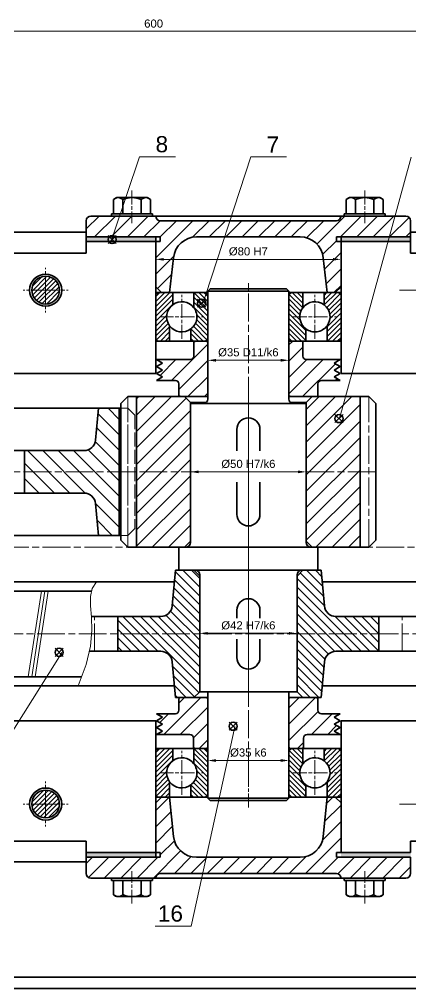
# Model space of a CAD drawing. Header units: millimetres. Extents: x 4028 to 8898, y 4975 to 5816.
# Drawn here: x 8034.6 to 8203.4, y 4974.9 to 5393.7 of the extents above; entities that cross this region are included whole.
import ezdxf

# ---------------------------------------------------------------- set-up
doc = ezdxf.new("R2010")
doc.units = ezdxf.units.MM
for name, pattern in [('AM_ISO02W050', [7.5, 6, -1.5]), ('AM_ISO08W050', [18, 12, -1.5, 3, -1.5]), ('AM_ISO08W050x2', [9, 6, -0.75, 1.5, -0.75])]:
    doc.linetypes.add(name, pattern=pattern)
doc.layers.get('0').update_dxf_attribs({"lineweight": 35})
for name, color, linetype, lineweight in [('AM_12', 7, 'Continuous', 35), ('AM_3', 6, 'AM_ISO02W050', 13), ('AM_4', 3, 'Continuous', 13), ('AM_5', 3, 'Continuous', 13), ('AM_7', 4, 'AM_ISO08W050', 13), ('AM_8', 1, 'Continuous', 13), ('Dim', 2, 'Continuous', 9)]:
    doc.layers.add(name, color=color, linetype=linetype, lineweight=lineweight)
doc.styles.get("Standard").update_dxf_attribs({"font": 'arial.ttf'})

msp = doc.modelspace()

# ---------------------------------------------------------------- hatches: boundary and pattern name
for points in [[(8093.406, 5299.681), (8063.406, 5299.681), (8063.406, 5297.681), (8093.406, 5297.681)], [(8093.406, 5031.681), (8063.406, 5031.681), (8063.406, 5033.681), (8093.406, 5033.681)]]:
    msp.add_hatch(color=1).paths.add_polyline_path(points)
h = msp.add_hatch(color=1)
h.paths.add_polyline_path([(8203.406, 5299.681), (8173.406, 5299.681), (8173.406, 5297.681), (8203.406, 5297.681)])
h.paths.add_polyline_path([(8247.406, 5299.681), (8217.406, 5299.681), (8217.406, 5297.681), (8247.406, 5297.681)])
h.paths.add_polyline_path([(8349.406, 5299.681), (8319.406, 5299.681), (8319.406, 5297.681), (8349.406, 5297.681)])
h = msp.add_hatch(color=1)
h.paths.add_polyline_path([(8203.406, 5031.681), (8173.406, 5031.681), (8173.406, 5033.681), (8203.406, 5033.681)])
h.paths.add_polyline_path([(8247.406, 5031.681), (8217.406, 5031.681), (8217.406, 5033.681), (8247.406, 5033.681)])
h.paths.add_polyline_path([(8349.406, 5031.681), (8319.406, 5031.681), (8319.406, 5033.681), (8349.406, 5033.681)])

# ---------------------------------------------------------------- linework, layer by layer
for p, q in [((8076.586, 5316.681), (8075.177, 5315.868)), ((8075.177, 5309.681), (8075.177, 5315.868)), ((8076.586, 5316.681), (8089.768, 5316.681)), ((8076.586, 5316.681), (8089.768, 5316.681)), ((8079.177, 5309.681), (8079.177, 5315.823)), ((8087.177, 5309.681), (8087.177, 5315.823)), ((8089.768, 5316.681), (8091.177, 5315.868)), ((8091.177, 5309.681), (8091.177, 5315.868)), ((8091.177, 5310.495), (8091.177, 5315.868)), ((8177.045, 5316.681), (8175.636, 5315.868)), ((8175.636, 5309.681), (8175.636, 5315.868)), ((8177.045, 5316.681), (8190.227, 5316.681)), ((8177.045, 5316.681), (8190.227, 5316.681)), ((8179.636, 5309.681), (8179.636, 5315.823)), ((8187.636, 5309.681), (8187.636, 5315.823)), ((8190.227, 5316.681), (8191.636, 5315.868)), ((8191.636, 5309.681), (8191.636, 5315.868)), ((8191.636, 5310.495), (8191.636, 5315.868)), ((8074.377, 5309.681), (8091.977, 5309.681)), ((8074.377, 5308.681), (8074.377, 5309.681)), ((8075.177, 5309.681), (8091.177, 5309.681)), ((8091.977, 5309.681), (8091.977, 5308.681)), ((8174.836, 5309.681), (8192.436, 5309.681)), ((8174.836, 5308.681), (8174.836, 5309.681)), ((8175.636, 5309.681), (8191.636, 5309.681)), ((8192.436, 5309.681), (8192.436, 5308.681)), ((8063.406, 5306.681), (8063.406, 5299.681)), ((8133.406, 5308.681), (8065.406, 5308.681)), ((8133.406, 5308.681), (8065.406, 5308.681)), ((8091.977, 5308.681), (8074.377, 5308.681)), ((8133.406, 5306.681), (8095.406, 5306.681)), ((8133.406, 5308.681), (8201.406, 5308.681)), ((8133.406, 5308.681), (8201.406, 5308.681)), ((8133.406, 5306.681), (8171.406, 5306.681)), ((8192.436, 5308.681), (8174.836, 5308.681)), ((8203.406, 5306.681), (8203.406, 5299.681)), ((8063.406, 5301.681), (8028.406, 5301.681)), ((8217.406, 5301.681), (8203.406, 5301.681)), ((8095.406, 5299.681), (8063.406, 5299.681)), ((8063.406, 5297.681), (8063.406, 5299.681)), ((8063.406, 5299.681), (8093.406, 5299.681)), ((8093.406, 5297.681), (8063.406, 5297.681)), ((8063.406, 5297.681), (8063.406, 5292.681)), ((8093.406, 5297.681), (8063.406, 5297.681)), ((8093.406, 5299.681), (8093.406, 5297.681)), ((8093.406, 5240.681), (8093.406, 5297.681)), ((8095.406, 5297.681), (8093.406, 5297.681)), ((8093.406, 5297.681), (8093.406, 5278.181)), ((8095.406, 5299.681), (8095.406, 5297.681)), ((8133.406, 5299.681), (8111.056, 5299.681)), ((8133.406, 5299.681), (8155.756, 5299.681)), ((8171.406, 5299.681), (8203.406, 5299.681)), ((8171.406, 5299.681), (8171.406, 5297.681)), ((8171.406, 5297.681), (8173.406, 5297.681)), ((8203.406, 5299.681), (8173.406, 5299.681)), ((8173.406, 5299.681), (8173.406, 5297.681)), ((8173.406, 5240.681), (8173.406, 5297.681)), ((8173.406, 5297.681), (8203.406, 5297.681)), ((8173.406, 5297.681), (8173.406, 5278.181)), ((8173.406, 5297.681), (8203.406, 5297.681)), ((8203.406, 5297.681), (8203.406, 5299.681)), ((8203.406, 5297.681), (8203.406, 5292.681)), ((8063.406, 5292.681), (8028.406, 5292.681)), ((8203.406, 5292.681), (8217.406, 5292.681)), ((8101.106, 5290.676), (8099.406, 5275.681)), ((8165.707, 5290.676), (8167.406, 5275.681)), ((8093.406, 5278.181), (8095.906, 5275.681)), ((8115.906, 5276.181), (8116.906, 5277.181)), ((8115.906, 5229.681), (8115.906, 5276.181)), ((8115.906, 5276.181), (8150.906, 5276.181)), ((8116.906, 5277.181), (8149.906, 5277.181)), ((8150.906, 5276.181), (8149.906, 5277.181)), ((8150.906, 5229.681), (8150.906, 5276.181)), ((8173.406, 5278.181), (8170.906, 5275.681)), ((8093.406, 5254.681), (8093.406, 5275.681)), ((8093.406, 5275.681), (8115.906, 5275.681)), ((8093.406, 5255.681), (8093.406, 5274.181)), ((8100.741, 5275.681), (8094.906, 5275.681)), ((8095.906, 5275.681), (8099.406, 5275.681)), ((8100.741, 5275.681), (8109.876, 5275.681)), ((8100.741, 5275.681), (8100.741, 5270.401)), ((8114.406, 5275.681), (8109.876, 5275.681)), ((8109.876, 5269.096), (8109.876, 5275.681)), ((8114.406, 5275.681), (8115.906, 5275.681)), ((8115.906, 5274.181), (8115.906, 5256.181)), ((8150.906, 5275.681), (8173.406, 5275.681)), ((8150.906, 5275.681), (8152.406, 5275.681)), ((8150.906, 5274.181), (8150.906, 5256.181)), ((8152.406, 5275.681), (8156.936, 5275.681)), ((8156.936, 5275.681), (8166.071, 5275.681)), ((8156.936, 5269.096), (8156.936, 5275.681)), ((8166.071, 5275.681), (8171.906, 5275.681)), ((8166.071, 5270.401), (8166.071, 5275.681)), ((8170.906, 5275.681), (8167.406, 5275.681)), ((8173.406, 5275.681), (8173.406, 5254.681)), ((8173.406, 5274.181), (8173.406, 5255.681)), ((8099.436, 5254.681), (8099.436, 5261.266)), ((8108.571, 5254.681), (8108.571, 5259.961)), ((8158.241, 5254.681), (8158.241, 5259.961)), ((8167.376, 5254.681), (8167.376, 5261.266)), ((8115.906, 5254.681), (8093.406, 5254.681)), ((8099.436, 5254.681), (8094.406, 5254.681)), ((8099.436, 5254.681), (8108.571, 5254.681)), ((8114.406, 5254.681), (8108.571, 5254.681)), ((8110.376, 5254.675), (8109.876, 5254.175)), ((8109.876, 5248.181), (8109.876, 5254.175)), ((8115.331, 5254.681), (8110.376, 5254.675)), ((8114.406, 5254.681), (8115.906, 5254.681)), ((8115.331, 5254.681), (8115.906, 5254.188)), ((8115.906, 5253.669), (8115.906, 5254.188)), ((8115.906, 5231.188), (8115.906, 5253.669)), ((8173.406, 5254.681), (8150.906, 5254.681)), ((8151.347, 5254.681), (8150.906, 5254.181)), ((8150.906, 5254.181), (8151.347, 5254.681)), ((8150.906, 5254.681), (8152.406, 5254.681)), ((8150.906, 5231.18), (8150.906, 5254.181)), ((8150.906, 5254.181), (8150.906, 5231.18)), ((8156.435, 5254.684), (8151.347, 5254.681)), ((8151.347, 5254.681), (8156.438, 5254.681)), ((8158.241, 5254.681), (8152.406, 5254.681)), ((8156.435, 5254.684), (8156.935, 5254.184)), ((8156.438, 5254.681), (8156.935, 5254.184)), ((8156.937, 5248.181), (8156.935, 5254.184)), ((8158.241, 5254.681), (8167.376, 5254.681)), ((8172.406, 5254.681), (8167.376, 5254.681)), ((8108.376, 5246.681), (8093.806, 5246.681)), ((8093.806, 5246.681), (8096.404, 5245.181)), ((8173.006, 5246.681), (8158.437, 5246.681)), ((8173.006, 5246.681), (8170.408, 5245.181)), ((8093.806, 5243.681), (8096.404, 5245.181)), ((8093.806, 5243.681), (8096.404, 5242.181)), ((8173.006, 5243.681), (8170.408, 5245.181)), ((8173.006, 5243.681), (8170.408, 5242.181)), ((7998.406, 5240.681), (8093.406, 5240.681)), ((8093.406, 5240.681), (7998.406, 5240.681)), ((8093.806, 5240.681), (8096.404, 5242.181)), ((8093.806, 5240.681), (8096.404, 5239.181)), ((8093.806, 5237.681), (8096.404, 5239.181)), ((8173.006, 5240.681), (8170.408, 5242.181)), ((8173.006, 5240.681), (8170.408, 5239.181)), ((8173.006, 5237.681), (8170.408, 5239.181)), ((8173.406, 5240.681), (8247.406, 5240.681)), ((8247.406, 5240.681), (8173.406, 5240.681)), ((8093.806, 5237.681), (8101.904, 5237.681)), ((8103.404, 5231.175), (8103.404, 5236.181)), ((8163.428, 5231.183), (8163.428, 5236.181)), ((8173.006, 5237.681), (8164.962, 5237.681)), ((8085.156, 5165.681), (8085.156, 5230.681)), ((8103.404, 5231.175), (8103.904, 5230.675)), ((8115.471, 5230.687), (8103.904, 5230.675)), ((8108.406, 5228.181), (8105.906, 5230.681)), ((8115.906, 5231.188), (8115.471, 5230.687)), ((8151.466, 5230.68), (8150.906, 5231.18)), ((8162.994, 5230.683), (8151.466, 5230.68)), ((8158.406, 5228.181), (8160.906, 5230.681)), ((8163.428, 5231.183), (8162.994, 5230.683)), ((8181.656, 5165.681), (8181.656, 5230.681)), ((8068.656, 5225.681), (8067.452, 5211.912)), ((8077.656, 5170.681), (8077.656, 5225.681)), ((8108.406, 5168.181), (8108.406, 5228.181)), ((8115.229, 5228.181), (8108.406, 5228.181)), ((8108.406, 5167.681), (8108.406, 5227.681)), ((8108.406, 5227.681), (8158.406, 5227.681)), ((8113.906, 5227.681), (8152.906, 5227.681)), ((8158.406, 5228.181), (8151.583, 5228.181)), ((8158.406, 5168.181), (8158.406, 5228.181)), ((8158.406, 5167.681), (8158.406, 5227.681)), ((8062.471, 5207.348), (7991.029, 5207.348)), ((8036.75, 5189.015), (8036.75, 5207.348)), ((8062.471, 5189.015), (7991.029, 5189.015)), ((8068.656, 5170.681), (8067.452, 5184.45)), ((8108.406, 5168.181), (8105.906, 5165.681)), ((8158.406, 5168.181), (8160.906, 5165.681)), ((8103.406, 5155.681), (8103.406, 5165.681)), ((8103.406, 5165.681), (8163.406, 5165.681)), ((8106.406, 5165.681), (8160.406, 5165.681)), ((8163.406, 5155.681), (8163.406, 5165.681)), ((8100.556, 5140.245), (8101.906, 5155.681)), ((8164.906, 5155.681), (8101.906, 5155.681)), ((8103.406, 5155.681), (8163.406, 5155.681)), ((8112.406, 5153.181), (8109.906, 5155.681)), ((8110.406, 5155.681), (8156.406, 5155.681)), ((8112.406, 5155.681), (8154.406, 5155.681)), ((8154.406, 5153.181), (8156.906, 5155.681)), ((8166.257, 5140.245), (8164.906, 5155.681)), ((8112.406, 5103.181), (8112.406, 5153.681)), ((8112.406, 5103.181), (8112.406, 5153.181)), ((8154.406, 5103.181), (8154.406, 5153.681)), ((8154.406, 5103.181), (8154.406, 5153.181)), ((8014.606, 5146.681), (8065.686, 5146.681)), ((8065.681, 5135.681), (8095.575, 5135.681)), ((8077.038, 5120.681), (8077.038, 5135.681)), ((8228.312, 5135.681), (8171.238, 5135.681)), ((8189.775, 5120.681), (8189.775, 5135.681)), ((8064.769, 5120.681), (8095.575, 5120.681)), ((8228.312, 5120.681), (8171.238, 5120.681)), ((8100.556, 5116.117), (8101.906, 5100.681)), ((8166.257, 5116.117), (8164.906, 5100.681)), ((8014.606, 5109.681), (8061.423, 5109.681)), ((8115.906, 5100.681), (8101.906, 5100.681)), ((8103.404, 5100.187), (8103.904, 5100.687)), ((8103.404, 5100.187), (8103.404, 5095.181)), ((8115.471, 5100.675), (8103.904, 5100.687)), ((8112.406, 5103.181), (8109.906, 5100.681)), ((8112.406, 5103.181), (8154.406, 5103.181)), ((8115.906, 5100.175), (8115.471, 5100.675)), ((8115.906, 5068.181), (8115.906, 5103.181)), ((8115.906, 5103.181), (8150.906, 5103.181)), ((8115.906, 5100.175), (8115.906, 5079.69)), ((8150.906, 5068.181), (8150.906, 5103.181)), ((8151.466, 5100.683), (8150.906, 5100.183)), ((8164.906, 5100.681), (8150.906, 5100.681)), ((8150.906, 5100.183), (8150.906, 5079.181)), ((8150.906, 5079.181), (8150.906, 5100.183)), ((8162.994, 5100.68), (8151.466, 5100.683)), ((8154.406, 5103.181), (8156.906, 5100.681)), ((8163.428, 5100.18), (8162.994, 5100.68)), ((8163.428, 5100.18), (8163.428, 5095.181)), ((8093.806, 5093.681), (8096.404, 5092.181)), ((8093.806, 5093.681), (8101.904, 5093.681)), ((8093.806, 5090.681), (8096.404, 5092.181)), ((8173.006, 5093.681), (8164.962, 5093.681)), ((8173.006, 5093.681), (8170.408, 5092.181)), ((8173.006, 5090.681), (8170.408, 5092.181)), ((8093.406, 5090.681), (7998.406, 5090.681)), ((8093.406, 5090.681), (8093.406, 5033.681)), ((8093.806, 5090.681), (8096.404, 5089.181)), ((8093.806, 5087.681), (8096.404, 5089.181)), ((8093.806, 5087.681), (8096.404, 5086.181)), ((8173.006, 5090.681), (8170.408, 5089.181)), ((8173.006, 5087.681), (8170.408, 5089.181)), ((8173.006, 5087.681), (8170.408, 5086.181)), ((8173.406, 5090.681), (8173.406, 5033.681)), ((8247.406, 5090.681), (8173.406, 5090.681)), ((8093.806, 5084.681), (8096.404, 5086.181)), ((8108.187, 5084.681), (8093.806, 5084.681)), ((8109.687, 5083.181), (8109.687, 5079.184)), ((8157.231, 5083.181), (8157.229, 5079.178)), ((8173.006, 5084.681), (8158.731, 5084.681)), ((8173.006, 5084.681), (8170.408, 5086.181)), ((8110.187, 5078.684), (8109.687, 5079.184)), ((8115.331, 5078.678), (8115.906, 5079.172)), ((8115.906, 5079.69), (8115.906, 5079.172)), ((8151.347, 5078.681), (8150.906, 5079.181)), ((8150.906, 5079.181), (8151.347, 5078.681)), ((8156.729, 5078.678), (8157.229, 5079.178)), ((8156.732, 5078.681), (8157.229, 5079.178)), ((8093.406, 5057.681), (8093.406, 5078.681)), ((8093.406, 5078.681), (8115.906, 5078.681)), ((8093.406, 5058.681), (8093.406, 5077.181)), ((8100.741, 5078.681), (8094.906, 5078.681)), ((8100.741, 5078.681), (8109.876, 5078.681)), ((8100.741, 5078.681), (8100.741, 5073.401)), ((8114.406, 5078.681), (8109.876, 5078.681)), ((8109.876, 5072.096), (8109.876, 5078.681)), ((8115.331, 5078.678), (8110.187, 5078.684)), ((8114.406, 5078.681), (8115.906, 5078.681)), ((8115.906, 5077.181), (8115.906, 5059.181)), ((8150.906, 5078.681), (8173.406, 5078.681)), ((8150.906, 5078.681), (8152.406, 5078.681)), ((8150.906, 5077.181), (8150.906, 5059.181)), ((8156.729, 5078.678), (8151.347, 5078.681)), ((8151.347, 5078.681), (8156.732, 5078.681)), ((8152.406, 5078.681), (8156.936, 5078.681)), ((8156.936, 5078.681), (8166.071, 5078.681)), ((8156.936, 5072.096), (8156.936, 5078.681)), ((8166.071, 5078.681), (8171.906, 5078.681)), ((8166.071, 5073.401), (8166.071, 5078.681)), ((8173.406, 5078.681), (8173.406, 5057.681)), ((8173.406, 5077.181), (8173.406, 5058.681)), ((8115.906, 5057.181), (8115.906, 5068.181)), ((8150.906, 5057.181), (8150.906, 5068.181)), ((8099.436, 5057.681), (8099.436, 5064.266)), ((8108.571, 5057.681), (8108.571, 5062.961)), ((8158.241, 5057.681), (8158.241, 5062.961)), ((8167.376, 5057.681), (8167.376, 5064.266)), ((8115.906, 5057.681), (8093.406, 5057.681)), ((8093.406, 5055.181), (8095.906, 5057.681)), ((8093.406, 5033.681), (8093.406, 5055.181)), ((8099.436, 5057.681), (8094.406, 5057.681)), ((8095.906, 5057.681), (8099.406, 5057.681)), ((8101.106, 5040.686), (8099.406, 5057.681)), ((8099.436, 5057.681), (8108.571, 5057.681)), ((8114.406, 5057.681), (8108.571, 5057.681)), ((8114.406, 5057.681), (8115.906, 5057.681)), ((8115.906, 5057.181), (8150.906, 5057.181)), ((8115.906, 5057.181), (8116.906, 5056.181)), ((8116.906, 5056.181), (8149.906, 5056.181)), ((8116.906, 5056.181), (8149.906, 5056.181)), ((8150.906, 5057.181), (8149.906, 5056.181)), ((8173.406, 5057.681), (8150.906, 5057.681)), ((8150.906, 5057.681), (8152.406, 5057.681)), ((8158.241, 5057.681), (8152.406, 5057.681)), ((8158.241, 5057.681), (8167.376, 5057.681)), ((8165.707, 5040.686), (8167.406, 5057.681)), ((8172.406, 5057.681), (8167.376, 5057.681)), ((8170.906, 5057.681), (8167.406, 5057.681)), ((8173.406, 5055.181), (8170.906, 5057.681)), ((8173.406, 5033.681), (8173.406, 5055.181)), ((8063.406, 5038.681), (8028.377, 5038.681)), ((8063.406, 5033.681), (8063.406, 5038.681)), ((8203.406, 5033.681), (8203.406, 5038.681)), ((8217.406, 5038.681), (8203.406, 5038.681)), ((8093.406, 5033.681), (8063.406, 5033.681)), ((8093.406, 5033.681), (8063.406, 5033.681)), ((8063.406, 5033.681), (8063.406, 5031.681)), ((8095.406, 5033.681), (8093.406, 5033.681)), ((8093.406, 5031.681), (8093.406, 5033.681)), ((8095.406, 5031.681), (8095.406, 5033.681)), ((8171.406, 5033.681), (8173.406, 5033.681)), ((8171.406, 5031.681), (8171.406, 5033.681)), ((8173.406, 5033.681), (8203.406, 5033.681)), ((8063.406, 5029.681), (8028.406, 5029.681)), ((8095.406, 5031.681), (8063.406, 5031.681)), ((8063.406, 5024.681), (8063.406, 5031.681)), ((8063.406, 5031.681), (8093.406, 5031.681)), ((8133.406, 5031.681), (8111.056, 5031.681)), ((8133.406, 5031.681), (8155.756, 5031.681)), ((8171.406, 5031.681), (8203.406, 5031.681)), ((8203.406, 5024.681), (8203.406, 5031.681)), ((8133.406, 5024.681), (8095.406, 5024.681)), ((8133.406, 5024.681), (8171.406, 5024.681)), ((8133.406, 5022.681), (8065.406, 5022.681)), ((8133.406, 5022.681), (8065.406, 5022.681)), ((8074.377, 5021.681), (8074.377, 5022.681)), ((8074.377, 5022.681), (8091.977, 5022.681)), ((8091.977, 5021.681), (8074.377, 5021.681)), ((8075.177, 5021.681), (8075.177, 5015.495)), ((8091.177, 5021.681), (8075.177, 5021.681)), ((8075.177, 5020.868), (8075.177, 5015.495)), ((8079.177, 5021.681), (8079.177, 5015.539)), ((8087.177, 5021.681), (8087.177, 5015.539)), ((8091.177, 5021.681), (8091.177, 5015.495)), ((8091.977, 5022.681), (8091.977, 5021.681)), ((8133.406, 5022.681), (8201.406, 5022.681)), ((8133.406, 5022.681), (8201.406, 5022.681)), ((8174.836, 5021.681), (8174.836, 5022.681)), ((8174.836, 5022.681), (8192.436, 5022.681)), ((8192.436, 5021.681), (8174.836, 5021.681)), ((8175.636, 5021.681), (8175.636, 5015.495)), ((8191.636, 5021.681), (8175.636, 5021.681)), ((8175.636, 5020.868), (8175.636, 5015.495)), ((8179.636, 5021.681), (8179.636, 5015.539)), ((8187.636, 5021.681), (8187.636, 5015.539)), ((8191.636, 5021.681), (8191.636, 5015.495)), ((8192.436, 5022.681), (8192.436, 5021.681)), ((8076.586, 5014.681), (8075.177, 5015.495)), ((8089.768, 5014.681), (8076.586, 5014.681)), ((8089.768, 5014.681), (8076.586, 5014.681)), ((8089.768, 5014.681), (8091.177, 5015.495)), ((8177.045, 5014.681), (8175.636, 5015.495)), ((8190.227, 5014.681), (8177.045, 5014.681)), ((8190.227, 5014.681), (8177.045, 5014.681)), ((8190.227, 5014.681), (8191.636, 5015.495)), ((7729.3, 4979.94), (8893.3, 4979.94)), ((7709.3, 4974.94), (8898.3, 4974.94))]:
    msp.add_line(p, q)
for points in [[(8150.906, 5230.681), (8185.406, 5230.681), (8188.406, 5227.681), (8188.406, 5168.681), (8185.406, 5165.681), (8081.406, 5165.681), (8078.406, 5168.681), (8078.406, 5227.681), (8081.406, 5230.681), (8115.906, 5230.681)], [(7984.844, 5225.681), (8078.406, 5225.681)], [(8128.406, 5216.531), (8128.406, 5207.332)], [(8138.406, 5207.332), (8138.406, 5216.531)], [(8128.406, 5193.677), (8128.406, 5179.831)], [(8138.406, 5179.831), (8138.406, 5193.677)], [(8078.406, 5170.681), (7984.844, 5170.681)], [(8101.469, 5105.681), (8018.606, 5105.681), (8014.606, 5109.681), (8014.606, 5146.681), (8018.606, 5150.681), (8101.469, 5150.681)], [(8165.344, 5150.681), (8244.206, 5150.681)], [(8128.406, 5138.381), (8128.406, 5134.967)], [(8138.406, 5134.967), (8138.406, 5138.381)], [(8128.406, 5125.833), (8128.406, 5117.981)], [(8138.406, 5117.981), (8138.406, 5125.833)], [(8244.206, 5105.681), (8165.344, 5105.681)]]:
    msp.add_lwpolyline(points)
for centre, radius in [((8045.906, 5276.681), 6.923), ((8045.906, 5276.681), 6), ((8045.906, 5054.681), 6.923), ((8045.906, 5054.681), 6)]:
    msp.add_circle(centre, radius)
for centre, radius, start, end in [((8077.177, 5313.921), 2.76, 43.5679, 136.4321), ((8083.177, 5306.927), 9.754, 65.79072, 114.20928), ((8089.177, 5313.921), 2.76, 43.5679, 136.4321), ((8177.636, 5313.921), 2.76, 43.5679, 136.4321), ((8183.636, 5306.927), 9.754, 65.79072, 114.20928), ((8189.636, 5313.921), 2.76, 43.5679, 136.4321), ((8065.406, 5306.681), 2, 90, 180), ((8095.406, 5308.681), 2, 180, 270), ((8171.406, 5308.681), 2, 270, 0), ((8201.406, 5306.681), 2, 0, 90), ((8111.056, 5289.681), 10, 90, 174.28941), ((8155.756, 5289.681), 10, 5.71059, 90), ((8094.906, 5274.181), 1.5, 90, 180), ((8104.656, 5265.181), 6.525, 36.8699, 126.8699), ((8114.406, 5274.181), 1.5, 0, 90), ((8152.406, 5274.181), 1.5, 90, 180), ((8162.156, 5265.181), 6.525, 53.1301, 143.1301), ((8171.906, 5274.181), 1.5, 0, 90), ((8104.656, 5265.181), 6.525, 126.8699, 216.8699), ((8104.656, 5265.181), 6.525, 306.8699, 36.8699), ((8162.156, 5265.181), 6.525, 143.1301, 233.1301), ((8162.156, 5265.181), 6.525, 323.1301, 53.1301), ((8104.656, 5265.181), 6.525, 216.8699, 306.8699), ((8162.156, 5265.181), 6.525, 233.1301, 323.1301), ((8094.406, 5255.681), 1, 180, 270), ((8114.406, 5256.181), 1.5, 270, 0), ((8152.406, 5256.181), 1.5, 180, 270), ((8172.406, 5255.681), 1, 270, 0), ((8108.376, 5248.181), 1.5, 270, 0), ((8158.437, 5248.181), 1.5, 180, 270), ((8101.904, 5236.181), 1.5, 0, 90), ((8164.986, 5236.122), 1.559, 90.89513, 177.83854), ((8113.906, 5229.681), 2, 270, 0), ((8152.906, 5229.681), 2, 180, 270), ((8133.406, 5216.531), 5, 0, 180), ((8062.471, 5212.348), 5, 270, 355), ((8062.471, 5184.015), 5, 5, 90), ((8133.406, 5179.831), 5, 180, 0), ((8106.406, 5167.681), 2, 270, 0), ((8160.406, 5167.681), 2, 180, 270), ((8110.406, 5153.681), 2, 0, 90), ((8156.406, 5153.681), 2, 90, 180), ((8133.406, 5138.381), 5, 0, 180), ((8095.575, 5140.681), 5, 270, 355), ((8171.238, 5140.681), 5, 185, 270), ((8095.575, 5115.681), 5, 5, 90), ((8133.406, 5117.981), 5, 180, 0), ((8171.238, 5115.681), 5, 90, 175), ((8101.904, 5095.181), 1.5, 270, 0), ((8164.986, 5095.24), 1.559, 182.16146, 269.10487), ((8108.187, 5083.181), 1.5, 0, 90), ((8158.731, 5083.181), 1.5, 90, 180), ((8094.906, 5077.181), 1.5, 90, 180), ((8114.406, 5077.181), 1.5, 0, 90), ((8152.406, 5077.181), 1.5, 90, 180), ((8171.906, 5077.181), 1.5, 0, 90), ((8104.656, 5068.181), 6.525, 126.8699, 216.8699), ((8104.656, 5068.181), 6.525, 36.8699, 126.8699), ((8104.656, 5068.181), 6.525, 306.8699, 36.8699), ((8162.156, 5068.181), 6.525, 143.1301, 233.1301), ((8162.156, 5068.181), 6.525, 53.1301, 143.1301), ((8162.156, 5068.181), 6.525, 323.1301, 53.1301), ((8104.656, 5068.181), 6.525, 216.8699, 306.8699), ((8162.156, 5068.181), 6.525, 233.1301, 323.1301), ((8094.406, 5058.681), 1, 180, 270), ((8114.406, 5059.181), 1.5, 270, 0), ((8152.406, 5059.181), 1.5, 180, 270), ((8172.406, 5058.681), 1, 270, 0), ((8111.056, 5041.681), 10, 185.71059, 270), ((8155.756, 5041.681), 10, 270, 354.28941), ((8065.406, 5024.681), 2, 180, 270), ((8095.406, 5022.681), 2, 90, 180), ((8171.406, 5022.681), 2, 0, 90), ((8201.406, 5024.681), 2, 270, 0), ((8077.177, 5017.442), 2.76, 223.5679, 316.4321), ((8083.177, 5024.436), 9.754, 245.79072, 294.20928), ((8089.177, 5017.442), 2.76, 223.5679, 316.4321), ((8177.636, 5017.442), 2.76, 223.5679, 316.4321), ((8183.636, 5024.436), 9.754, 245.79072, 294.20928), ((8189.636, 5017.442), 2.76, 223.5679, 316.4321)]:
    msp.add_arc(centre, radius, start, end)
at = {"layer": 'AM_12', "color": 4}
for p, q in [((8072.856, 5296.786), (8076.356, 5300.286)), ((8072.856, 5300.286), (8076.356, 5296.786)), ((8111.495, 5269.32), (8114.995, 5272.82)), ((8111.495, 5272.82), (8114.995, 5269.32)), ((8170.808, 5219.433), (8174.308, 5222.933)), ((8170.808, 5222.933), (8174.308, 5219.433)), ((8049.989, 5118.449), (8053.489, 5121.949)), ((8049.989, 5121.949), (8053.489, 5118.449)), ((8125.09, 5086.522), (8128.59, 5090.022)), ((8125.09, 5090.022), (8128.59, 5086.522))]:
    msp.add_line(p, q, dxfattribs=at)
for centre in [(8074.606, 5298.536), (8113.245, 5271.07), (8172.558, 5221.183), (8051.739, 5120.199), (8126.84, 5088.272)]:
    msp.add_circle(centre, 1.75, dxfattribs=at)
at = {"layer": 'AM_3'}
msp.add_lwpolyline([(8078.406, 5225.681), (8081.406, 5225.681), (8084.406, 5222.681), (8084.406, 5173.681), (8081.406, 5170.681), (8078.406, 5170.681)], dxfattribs=at)
at = {"layer": 'AM_4'}
for p, q in [((8044.175, 5146.681), (8038.32, 5109.681)), ((8045.538, 5146.681), (8039.903, 5109.681)), ((8047.019, 5146.681), (8041.422, 5109.681))]:
    msp.add_line(p, q, dxfattribs=at)
msp.add_lwpolyline([(8059.875, 5105.681), (8063.449, 5114.919), (8065.272, 5122.879), (8065.853, 5129.684), (8065.699, 5135.457), (8065.319, 5140.32), (8065.222, 5144.396), (8065.915, 5147.809), (8067.908, 5150.681)], dxfattribs=at)
at = {"layer": 'AM_5'}
for p, q in [((8086.477, 5334.3), (8075.55, 5301.756)), ((8086.477, 5334.3), (8101.957, 5334.3)), ((8134.431, 5334.236), (8114.98, 5274.787)), ((8134.431, 5334.236), (8149.912, 5334.236)), ((8203.719, 5334.133), (8173.698, 5224.895)), ((7981.512, 5006.593), (8051.094, 5117.234)), ((8108.715, 5001.939), (8126.864, 5084.74)), ((8108.715, 5001.939), (8093.235, 5001.939))]:
    msp.add_line(p, q, dxfattribs=at)
at = {"layer": 'AM_5', "linetype": 'Continuous'}
for p, q in [((8075.55, 5301.756), (8074.436, 5298.438)), ((8114.98, 5274.787), (8113.892, 5271.461)), ((8173.698, 5224.895), (8172.771, 5221.52)), ((8051.094, 5117.234), (8052.957, 5120.197)), ((8126.864, 5084.74), (8127.614, 5088.159))]:
    msp.add_line(p, q, dxfattribs=at)
at = {"layer": 'AM_7', "linetype": 'AM_ISO08W050x2'}
for p, q in [((8083.177, 5319.681), (8083.177, 5305.681)), ((8183.636, 5319.681), (8183.636, 5305.681)), ((8045.906, 5276.681), (8045.906, 5286.374)), ((8045.906, 5276.681), (8036.214, 5276.681)), ((8045.906, 5276.681), (8045.906, 5266.989)), ((8045.906, 5276.681), (8055.599, 5276.681)), ((8104.656, 5255.656), (8104.656, 5274.706)), ((8162.156, 5255.656), (8162.156, 5274.706)), ((8095.131, 5265.181), (8114.181, 5265.181)), ((8152.631, 5265.181), (8171.681, 5265.181)), ((8104.656, 5058.656), (8104.656, 5077.706)), ((8162.156, 5058.656), (8162.156, 5077.706)), ((8133.406, 5053.181), (8133.406, 5071.181)), ((8095.131, 5068.181), (8114.181, 5068.181)), ((8152.631, 5068.181), (8171.681, 5068.181)), ((8045.906, 5054.681), (8045.906, 5064.374)), ((8045.906, 5054.681), (8036.214, 5054.681)), ((8045.906, 5054.681), (8045.906, 5044.989)), ((8045.906, 5054.681), (8055.599, 5054.681)), ((8083.177, 5011.681), (8083.177, 5025.681)), ((8183.636, 5011.681), (8183.636, 5025.681))]:
    msp.add_line(p, q, dxfattribs=at)
at = {"layer": 'AM_7'}
for p, q in [((8133.406, 5065.181), (8133.406, 5280.181)), ((8210.406, 5276.681), (8198.709, 5276.681)), ((8081.406, 5165.681), (8081.406, 5230.681)), ((8133.406, 5165.681), (8133.406, 5230.681)), ((8185.406, 5165.681), (8185.406, 5230.681)), ((8081.406, 5170.68), (8081.406, 5225.68)), ((8084.406, 5198.181), (7812.406, 5198.181)), ((8188.406, 5198.181), (8078.406, 5198.181)), ((8434.606, 5165.681), (7750.406, 5165.681)), ((8133.406, 5097.681), (8133.406, 5158.681)), ((8133.406, 5100.681), (8133.406, 5155.681)), ((8067.038, 5120.681), (8067.038, 5135.681)), ((8199.775, 5120.681), (8199.775, 5135.681)), ((8252.206, 5128.181), (8014.606, 5128.181)), ((8210.406, 5054.681), (8198.709, 5054.681))]:
    msp.add_line(p, q, dxfattribs=at)
at = {"layer": 'AM_8', "linetype": 'Continuous'}
for p, q in [((8068.983, 5308.681), (8063.406, 5303.104)), ((8076.054, 5308.681), (8067.054, 5299.681)), ((8083.126, 5308.681), (8074.126, 5299.681)), ((8090.197, 5308.681), (8081.197, 5299.681)), ((8095.272, 5306.686), (8088.268, 5299.681)), ((8109.41, 5306.681), (8093.406, 5290.678)), ((8102.339, 5306.681), (8095.339, 5299.681)), ((8116.481, 5306.681), (8109.331, 5299.531)), ((8123.552, 5306.681), (8116.552, 5299.681)), ((8130.623, 5306.681), (8123.623, 5299.681)), ((8137.694, 5306.681), (8130.694, 5299.681)), ((8144.765, 5306.681), (8137.765, 5299.681)), ((8151.836, 5306.681), (8144.836, 5299.681)), ((8158.907, 5306.681), (8151.907, 5299.681)), ((8165.978, 5306.681), (8158.573, 5299.276)), ((8175.049, 5308.681), (8162.972, 5296.604)), ((8182.12, 5308.681), (8173.12, 5299.681)), ((8189.192, 5308.681), (8180.192, 5299.681)), ((8196.263, 5308.681), (8187.263, 5299.681)), ((8202.784, 5308.131), (8194.334, 5299.681)), ((8203.406, 5301.683), (8201.405, 5299.681)), ((8171.406, 5297.967), (8165.475, 5292.036)), ((8173.406, 5292.896), (8166.265, 5285.754)), ((8101.206, 5291.407), (8093.406, 5283.607)), ((8173.406, 5285.825), (8166.985, 5279.403)), ((8039.929, 5276.155), (8046.433, 5282.658)), ((8040.134, 5278.317), (8044.27, 5282.454)), ((8040.294, 5274.561), (8048.027, 5282.294)), ((8040.967, 5273.276), (8049.312, 5281.621)), ((8041.881, 5272.232), (8050.356, 5280.707)), ((8100.282, 5283.412), (8094.229, 5277.358)), ((8043.025, 5271.418), (8051.169, 5279.562)), ((8044.431, 5270.865), (8051.722, 5278.157)), ((8046.213, 5270.689), (8051.899, 5276.375)), ((8173.406, 5278.754), (8170.334, 5275.681)), ((8049.056, 5271.575), (8051.013, 5273.531)), ((8099.457, 5275.681), (8093.406, 5269.631)), ((8097.335, 5275.681), (8093.406, 5271.752)), ((8095.214, 5275.681), (8093.406, 5273.874)), ((8100.741, 5274.845), (8093.406, 5267.51)), ((8100.741, 5272.723), (8093.406, 5265.388)), ((8109.876, 5273.614), (8115.906, 5267.584)), ((8109.93, 5275.681), (8115.906, 5269.705)), ((8112.051, 5275.681), (8115.906, 5271.826)), ((8114.173, 5275.681), (8115.906, 5273.948)), ((8150.906, 5272.889), (8156.125, 5267.67)), ((8151.065, 5274.852), (8156.887, 5269.029)), ((8152.357, 5275.68), (8156.936, 5271.101)), ((8154.478, 5275.681), (8156.936, 5273.223)), ((8156.599, 5275.681), (8156.936, 5275.344)), ((8169.46, 5275.681), (8166.071, 5272.292)), ((8167.339, 5275.681), (8166.071, 5274.414)), ((8171.582, 5275.681), (8166.201, 5270.301)), ((8173.105, 5275.083), (8167.264, 5269.242)), ((8173.406, 5273.263), (8168.074, 5267.931)), ((8100.741, 5270.602), (8093.406, 5263.267)), ((8109.876, 5271.492), (8115.906, 5265.462)), ((8109.876, 5269.371), (8115.906, 5263.341)), ((8150.906, 5270.767), (8155.682, 5265.992)), ((8150.906, 5268.646), (8155.787, 5263.766)), ((8173.406, 5271.142), (8168.582, 5266.317)), ((8173.406, 5269.021), (8168.611, 5264.225)), ((8098.172, 5265.912), (8093.406, 5261.146)), ((8098.262, 5263.88), (8093.406, 5259.024)), ((8111.063, 5263.942), (8115.906, 5259.098)), ((8111.13, 5265.996), (8115.906, 5261.22)), ((8150.906, 5266.525), (8158.241, 5259.19)), ((8150.906, 5264.403), (8158.241, 5257.068)), ((8173.406, 5266.899), (8167.376, 5260.869)), ((8173.406, 5264.778), (8167.376, 5258.748)), ((8098.802, 5262.299), (8093.406, 5256.903)), ((8099.436, 5260.812), (8093.651, 5255.026)), ((8108.633, 5260.008), (8113.959, 5254.681)), ((8109.709, 5261.053), (8115.551, 5255.211)), ((8110.534, 5262.349), (8115.906, 5256.977)), ((8150.906, 5262.282), (8158.241, 5254.947)), ((8150.906, 5260.161), (8156.386, 5254.681)), ((8173.406, 5262.657), (8167.376, 5256.627)), ((8173.406, 5260.536), (8167.552, 5254.681)), ((8099.436, 5258.69), (8095.427, 5254.681)), ((8099.436, 5256.569), (8097.549, 5254.681)), ((8108.571, 5257.948), (8111.838, 5254.681)), ((8108.571, 5255.827), (8109.717, 5254.681)), ((8150.906, 5258.039), (8154.264, 5254.681)), ((8150.935, 5255.889), (8152.114, 5254.71)), ((8173.406, 5258.414), (8169.673, 5254.681)), ((8173.406, 5256.293), (8171.795, 5254.681)), ((8100.195, 5237.681), (8115.906, 5253.392)), ((8150.906, 5253.037), (8152.55, 5254.681)), ((8150.906, 5245.966), (8156.936, 5251.996)), ((8094.597, 5246.225), (8095.053, 5246.681)), ((8095.276, 5239.833), (8102.124, 5246.681)), ((8150.906, 5238.895), (8158.693, 5246.681)), ((8150.906, 5231.824), (8165.764, 5246.681)), ((8172.6, 5246.447), (8172.835, 5246.681)), ((8103.404, 5233.819), (8115.906, 5246.321)), ((8156.835, 5230.681), (8170.996, 5244.842)), ((8107.337, 5230.681), (8115.906, 5239.25)), ((8170.906, 5237.681), (8171.675, 5238.45)), ((8085.156, 5229.713), (8086.124, 5230.681)), ((8085.156, 5222.642), (8093.195, 5230.681)), ((8085.156, 5215.571), (8100.266, 5230.681)), ((8085.156, 5208.5), (8106.622, 5229.966)), ((8114.413, 5230.686), (8115.906, 5232.179)), ((8158.406, 5225.182), (8163.906, 5230.681)), ((8158.406, 5218.111), (8170.977, 5230.681)), ((8158.406, 5211.04), (8178.048, 5230.681)), ((8077.656, 5220.868), (8072.843, 5225.681)), ((8158.406, 5203.969), (8181.656, 5227.219)), ((8077.656, 5214.221), (8068.458, 5223.419)), ((8085.156, 5201.429), (8108.406, 5224.679)), ((8077.656, 5207.575), (8067.924, 5217.307)), ((8085.156, 5194.358), (8108.406, 5217.608)), ((8158.406, 5196.897), (8181.656, 5220.147)), ((8158.406, 5189.826), (8181.656, 5213.076)), ((8077.656, 5200.928), (8067.346, 5211.238)), ((8085.156, 5187.287), (8108.406, 5210.537)), ((8056.336, 5189.015), (8038.002, 5207.348)), ((8063.012, 5188.985), (8044.649, 5207.348)), ((8077.656, 5180.987), (8051.296, 5207.348)), ((8077.656, 5187.634), (8057.943, 5207.348)), ((8077.656, 5194.281), (8064.259, 5207.679)), ((8158.406, 5182.755), (8181.656, 5206.005)), ((8049.689, 5189.015), (8036.75, 5201.953)), ((8085.156, 5180.216), (8108.406, 5203.466)), ((8085.156, 5173.145), (8108.406, 5196.395)), ((8158.406, 5175.684), (8181.656, 5198.934)), ((8043.042, 5189.015), (8036.75, 5195.307)), ((8085.156, 5166.074), (8108.406, 5189.324)), ((8158.406, 5168.613), (8181.656, 5191.863)), ((8077.656, 5174.341), (8067.441, 5184.556)), ((8162.545, 5165.681), (8181.656, 5184.792)), ((8091.835, 5165.681), (8108.406, 5182.253)), ((8074.669, 5170.681), (8068.08, 5177.27)), ((8169.617, 5165.681), (8181.656, 5177.721)), ((8098.906, 5165.681), (8108.406, 5175.182)), ((8176.688, 5165.681), (8181.656, 5170.65)), ((8112.406, 5144.54), (8101.855, 5155.092)), ((8112.406, 5148.359), (8105.084, 5155.681)), ((8112.406, 5152.177), (8108.902, 5155.681)), ((8165.883, 5144.521), (8155.815, 5154.589)), ((8165.517, 5148.706), (8158.541, 5155.681)), ((8165.151, 5152.89), (8162.36, 5155.681)), ((8112.406, 5140.722), (8101.548, 5151.581)), ((8166.249, 5140.337), (8154.406, 5152.179)), ((8112.406, 5136.904), (8101.24, 5148.07)), ((8182.086, 5120.681), (8154.406, 5148.361)), ((8112.406, 5133.085), (8100.933, 5144.558)), ((8178.268, 5120.681), (8154.406, 5144.543)), ((8112.406, 5125.449), (8099.818, 5138.037)), ((8112.406, 5129.267), (8100.626, 5141.047)), ((8174.449, 5120.681), (8154.406, 5140.724)), ((8090.445, 5120.681), (8077.038, 5134.089)), ((8094.263, 5120.681), (8079.263, 5135.681)), ((8112.406, 5106.357), (8083.082, 5135.681)), ((8112.406, 5110.175), (8086.9, 5135.681)), ((8112.406, 5113.993), (8090.718, 5135.681)), ((8112.406, 5117.812), (8094.537, 5135.681)), ((8112.406, 5121.63), (8097.822, 5136.215)), ((8170.664, 5120.648), (8154.406, 5136.906)), ((8185.904, 5120.681), (8170.892, 5135.693)), ((8189.723, 5120.681), (8174.723, 5135.681)), ((8189.775, 5124.447), (8178.541, 5135.681)), ((8189.775, 5128.266), (8182.36, 5135.681)), ((8189.775, 5132.084), (8186.178, 5135.681)), ((8086.627, 5120.681), (8077.038, 5130.27)), ((8168.001, 5119.492), (8154.406, 5133.087)), ((8166.474, 5117.201), (8154.406, 5129.269)), ((8082.808, 5120.681), (8077.038, 5126.452)), ((8166.054, 5113.803), (8154.406, 5125.451)), ((8078.99, 5120.681), (8077.038, 5122.633)), ((8165.747, 5110.292), (8154.406, 5121.632)), ((8165.44, 5106.78), (8154.406, 5117.814)), ((8112.085, 5102.86), (8100.722, 5114.223)), ((8165.133, 5103.269), (8154.406, 5113.996)), ((8110.176, 5100.951), (8101.088, 5110.039)), ((8163.902, 5100.681), (8154.406, 5110.177)), ((8106.627, 5100.681), (8101.454, 5105.854)), ((8160.084, 5100.681), (8154.406, 5106.359)), ((8096.956, 5084.681), (8112.953, 5100.678)), ((8102.808, 5100.681), (8101.82, 5101.67)), ((8103.404, 5098.2), (8105.885, 5100.681)), ((8150.906, 5096.205), (8155.383, 5100.681)), ((8150.906, 5089.134), (8162.452, 5100.68)), ((8104.027, 5084.681), (8115.906, 5096.56)), ((8095.124, 5089.92), (8098.885, 5093.681)), ((8150.906, 5082.063), (8163.529, 5094.685)), ((8160.596, 5084.681), (8169.596, 5093.681)), ((8109.685, 5083.268), (8115.906, 5089.489)), ((8167.667, 5084.681), (8171.523, 5088.538)), ((8112.17, 5078.682), (8115.906, 5082.418)), ((8154.596, 5078.681), (8157.23, 5081.315)), ((8099.457, 5078.681), (8093.406, 5072.631)), ((8097.335, 5078.681), (8093.406, 5074.752)), ((8095.214, 5078.681), (8093.406, 5076.874)), ((8100.741, 5077.845), (8093.406, 5070.51)), ((8100.741, 5075.723), (8093.406, 5068.388)), ((8109.876, 5076.614), (8115.906, 5070.584)), ((8109.93, 5078.681), (8115.906, 5072.705)), ((8112.051, 5078.681), (8115.906, 5074.826)), ((8114.173, 5078.681), (8115.906, 5076.948)), ((8150.906, 5075.889), (8156.125, 5070.67)), ((8151.065, 5077.852), (8156.887, 5072.029)), ((8152.357, 5078.68), (8156.936, 5074.101)), ((8154.478, 5078.681), (8156.936, 5076.223)), ((8156.599, 5078.681), (8156.936, 5078.344)), ((8169.46, 5078.681), (8166.071, 5075.292)), ((8167.339, 5078.681), (8166.071, 5077.414)), ((8171.582, 5078.681), (8166.201, 5073.301)), ((8173.105, 5078.083), (8167.264, 5072.242)), ((8173.406, 5076.263), (8168.074, 5070.931)), ((8100.741, 5073.602), (8093.406, 5066.267)), ((8109.876, 5074.492), (8115.906, 5068.462)), ((8109.876, 5072.371), (8115.906, 5066.341)), ((8150.906, 5073.767), (8155.682, 5068.992)), ((8150.906, 5071.646), (8155.787, 5066.766)), ((8173.406, 5074.142), (8168.582, 5069.317)), ((8173.406, 5072.021), (8168.611, 5067.225)), ((8098.172, 5068.912), (8093.406, 5064.146)), ((8098.262, 5066.88), (8093.406, 5062.024)), ((8111.063, 5066.942), (8115.906, 5062.098)), ((8111.13, 5068.996), (8115.906, 5064.22)), ((8150.906, 5069.525), (8158.241, 5062.19)), ((8150.906, 5067.403), (8158.241, 5060.068)), ((8173.406, 5069.899), (8167.376, 5063.869)), ((8173.406, 5067.778), (8167.376, 5061.748)), ((8098.802, 5065.299), (8093.406, 5059.903)), ((8099.436, 5063.812), (8093.651, 5058.026)), ((8108.633, 5063.008), (8113.959, 5057.681)), ((8109.709, 5064.053), (8115.551, 5058.211)), ((8110.534, 5065.349), (8115.906, 5059.977)), ((8150.906, 5065.282), (8158.241, 5057.947)), ((8150.906, 5063.161), (8156.386, 5057.681)), ((8173.406, 5065.657), (8167.376, 5059.627)), ((8173.406, 5063.536), (8167.552, 5057.681)), ((8039.957, 5055.459), (8045.129, 5060.631)), ((8040.013, 5053.556), (8047.031, 5060.575)), ((8040.498, 5052.083), (8048.504, 5060.09)), ((8041.259, 5050.886), (8049.701, 5059.329)), ((8042.253, 5049.922), (8050.666, 5058.335)), ((8099.436, 5061.69), (8095.427, 5057.681)), ((8099.436, 5059.569), (8097.549, 5057.681)), ((8108.571, 5060.948), (8111.838, 5057.681)), ((8108.571, 5058.827), (8109.717, 5057.681)), ((8150.906, 5061.039), (8154.264, 5057.681)), ((8150.935, 5058.889), (8152.114, 5057.71)), ((8173.406, 5061.414), (8169.673, 5057.681)), ((8173.406, 5059.293), (8171.795, 5057.681)), ((8043.482, 5049.193), (8051.395, 5057.106)), ((8044.998, 5048.75), (8051.837, 5055.59)), ((8099.157, 5057.681), (8093.406, 5051.931)), ((8173.406, 5054.149), (8166.347, 5047.09)), ((8169.867, 5057.681), (8167.133, 5054.947)), ((8046.984, 5048.779), (8051.809, 5053.603)), ((8100.026, 5051.48), (8093.406, 5044.86)), ((8173.406, 5047.078), (8165.414, 5039.086)), ((8100.669, 5045.052), (8093.406, 5037.789)), ((8101.482, 5038.794), (8095.406, 5032.718)), ((8173.406, 5040.007), (8158.08, 5024.681)), ((8104.18, 5034.421), (8092.441, 5022.681)), ((8066.085, 5031.681), (8063.406, 5029.002)), ((8073.157, 5031.681), (8064.418, 5022.943)), ((8080.228, 5031.681), (8071.228, 5022.681)), ((8087.299, 5031.681), (8078.299, 5022.681)), ((8094.37, 5031.681), (8085.37, 5022.681)), ((8108.775, 5031.945), (8101.512, 5024.681)), ((8115.583, 5031.681), (8108.583, 5024.681)), ((8122.654, 5031.681), (8115.654, 5024.681)), ((8129.725, 5031.681), (8122.725, 5024.681)), ((8136.796, 5031.681), (8129.796, 5024.681)), ((8143.867, 5031.681), (8136.867, 5024.681)), ((8150.938, 5031.681), (8143.938, 5024.681)), ((8158.352, 5032.024), (8151.009, 5024.681)), ((8172.151, 5031.681), (8165.151, 5024.681)), ((8179.223, 5031.681), (8172.099, 5024.558)), ((8186.294, 5031.681), (8177.294, 5022.681)), ((8193.365, 5031.681), (8184.365, 5022.681)), ((8200.436, 5031.681), (8191.436, 5022.681)), ((8203.406, 5027.581), (8198.507, 5022.681))]:
    msp.add_line(p, q, dxfattribs=at)
at = {"layer": 'Dim'}
for p, q in [((8389.106, 5388.537), (7795.906, 5388.537)), ((8093.406, 5289.181), (8093.406, 5290.989)), ((8096.906, 5289.989), (8169.906, 5289.989)), ((8173.406, 5289.181), (8173.406, 5290.989)), ((8115.906, 5243.678), (8115.906, 5247.38)), ((8150.906, 5243.678), (8150.906, 5247.38)), ((8119.406, 5246.38), (8147.406, 5246.38)), ((8108.406, 5199.431), (8108.406, 5199.181)), ((8111.906, 5198.181), (8154.906, 5198.181)), ((8158.406, 5198.931), (8158.406, 5199.181)), ((8112.406, 5129.681), (8112.406, 5129.431)), ((8154.406, 5129.681), (8154.406, 5129.431)), ((8115.906, 5128.431), (8150.906, 5128.431)), ((8115.906, 5069.431), (8115.906, 5074.482)), ((8119.406, 5073.482), (8147.406, 5073.482)), ((8150.906, 5069.431), (8150.906, 5074.482))]:
    msp.add_line(p, q, dxfattribs=at)
for points in [[(8096.906, 5290.572), (8096.906, 5289.405), (8093.406, 5289.989)], [(8169.906, 5290.572), (8169.906, 5289.405), (8173.406, 5289.989)], [(8119.406, 5246.963), (8119.406, 5245.797), (8115.906, 5246.38)], [(8147.406, 5246.963), (8147.406, 5245.797), (8150.906, 5246.38)], [(8111.906, 5198.765), (8111.906, 5197.598), (8108.406, 5198.181)], [(8154.906, 5198.765), (8154.906, 5197.598), (8158.406, 5198.181)], [(8115.906, 5129.015), (8115.906, 5127.848), (8112.406, 5128.431)], [(8150.906, 5129.015), (8150.906, 5127.848), (8154.406, 5128.431)], [(8119.406, 5074.066), (8119.406, 5072.899), (8115.906, 5073.482)], [(8147.406, 5074.066), (8147.406, 5072.899), (8150.906, 5073.482)]]:
    msp.add_solid(points, dxfattribs=at)

# ---------------------------------------------------------------- texts
at = {"layer": 'AM_5', "color": 30, "char_height": 7, "attachment_point": 8}
for s, insert in [('8', (8096.054, 5336.138)), ('7', (8144.009, 5336.073)), ('16', (8099.75, 5003.776))]:
    msp.add_mtext(s, dxfattribs=dict(at, insert=insert))
at = {"layer": 'Dim', "color": 2, "char_height": 3.5, "attachment_point": 5}
for s, insert in [('600', (8092.506, 5391.824)), ('%%c80{}{\\C2; H7}', (8133.406, 5293.373)), ('%%c35{}{\\C2; D11/k6}', (8133.406, 5249.765)), ('%%c50{}{\\C2; H7/k6}', (8133.406, 5201.566)), ('%%c42{}{\\C2; H7/k6}', (8133.406, 5131.816)), ('%%c35{}{\\C2; k6}', (8133.406, 5076.867))]:
    msp.add_mtext(s, dxfattribs=dict(at, insert=insert))

doc.saveas('drawing.dxf')
